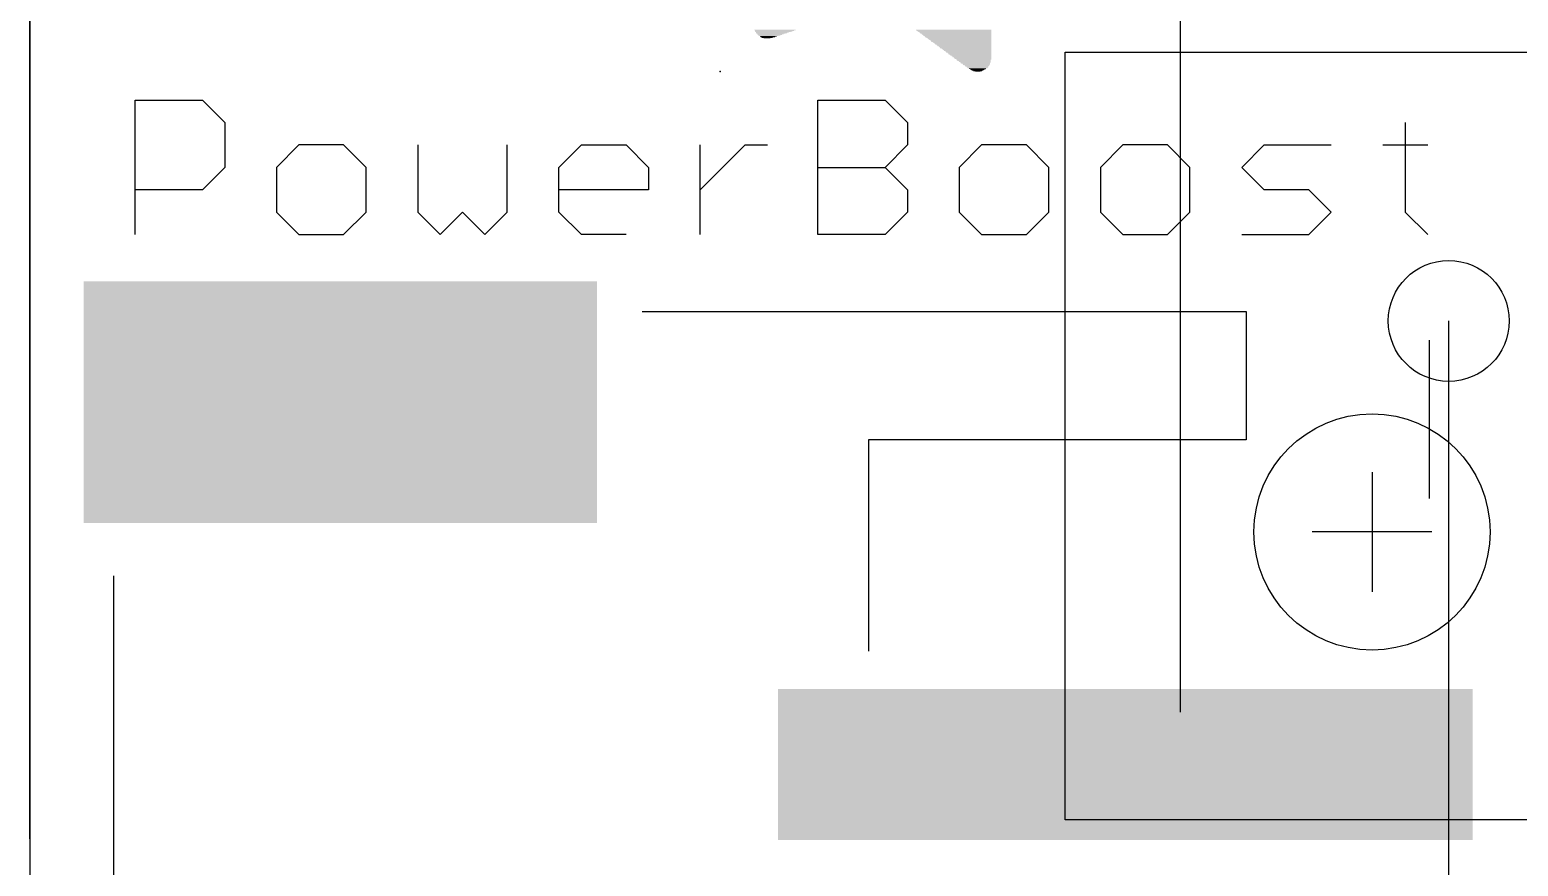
# Model space of a CAD drawing. Extents: x -12.6 to 36, y -7.3 to 38.4.
# Drawn here: x 0 to 9.86, y 11.12 to 16.66 of the extents above; entities that cross this region are included whole.
import ezdxf

# ---------------------------------------------------------------- set-up
doc = ezdxf.new("R2010")
doc.units = 0
for name, color, linetype in [('1', 22, 'CONTINUOUS'), ('16', 175, 'CONTINUOUS'), ('18', 82, 'CONTINUOUS'), ('20', 7, 'CONTINUOUS'), ('21', 2, 'CONTINUOUS'), ('23', 7, 'CONTINUOUS'), ('47', 253, 'CONTINUOUS')]:
    doc.layers.add(name, color=color, linetype=linetype)

# ---------------------------------------------------------------- blocks, each defined once
blk = doc.blocks.new('RECT')
blk.add_solid([(-0.5, -0.5), (0.5, -0.5), (-0.5, 0.5), (0.5, 0.5)])
blk = doc.blocks.new('ROUNDV')
blk.add_circle((0, 0), 0.5)

msp = doc.modelspace()

# ---------------------------------------------------------------- linework, layer by layer
at = {"layer": '1'}
for p, q in [((7.62, 20.32), (7.62, 12.142)), ((6.858, 16.51), (15.113, 16.51)), ((6.858, 11.43), (6.858, 16.51)), ((9.271, 13.556), (9.271, 14.605)), ((13.462, 11.43), (6.858, 11.43))]:
    msp.add_line(p, q, dxfattribs=at)
at = {"layer": '16'}
for p, q in [((0, 22.098), (0, 0)), ((9.398, 7.366), (9.398, 14.732))]:
    msp.add_line(p, q, dxfattribs=at)
at = {"layer": '20'}
msp.add_line((0, 19.05), (0, 2.54), dxfattribs=at)
at = {"layer": '21'}
for p, q in [((0.6985, 15.3035), (0.6985, 16.1933)), ((0.6985, 16.1933), (1.1434, 16.1933)), ((1.1434, 16.1933), (1.2917, 16.045)), ((5.2202, 15.3035), (5.2202, 16.1933)), ((5.2202, 16.1933), (5.665, 16.1933)), ((5.665, 16.1933), (5.8133, 16.045)), ((1.2917, 16.045), (1.2917, 15.7484)), ((5.8133, 16.045), (5.8133, 15.8967)), ((9.1105, 16.045), (9.1105, 15.4518)), ((1.7823, 15.8967), (1.634, 15.7484)), ((2.0789, 15.8967), (1.7823, 15.8967)), ((2.2272, 15.7484), (2.0789, 15.8967)), ((2.5695, 15.8967), (2.5695, 15.4518)), ((3.1627, 15.4518), (3.1627, 15.8967)), ((3.5051, 15.7484), (3.6533, 15.8967)), ((3.6533, 15.8967), (3.9499, 15.8967)), ((3.9499, 15.8967), (4.0982, 15.7484)), ((4.4406, 15.3035), (4.4406, 15.8967)), ((4.4406, 15.6001), (4.7372, 15.8967)), ((4.7372, 15.8967), (4.8855, 15.8967)), ((5.8133, 15.8967), (5.665, 15.7484)), ((6.304, 15.8967), (6.1557, 15.7484)), ((6.6006, 15.8967), (6.304, 15.8967)), ((6.7489, 15.7484), (6.6006, 15.8967)), ((7.2395, 15.8967), (7.0912, 15.7484)), ((7.5361, 15.8967), (7.2395, 15.8967)), ((7.6844, 15.7484), (7.5361, 15.8967)), ((8.0267, 15.7484), (8.175, 15.8967)), ((8.175, 15.8967), (8.6199, 15.8967)), ((8.9622, 15.8967), (9.2588, 15.8967)), ((1.2917, 15.7484), (1.1434, 15.6001)), ((1.634, 15.7484), (1.634, 15.4518)), ((2.2272, 15.4518), (2.2272, 15.7484)), ((3.5051, 15.4518), (3.5051, 15.7484)), ((4.0982, 15.7484), (4.0982, 15.6001)), ((5.2202, 15.7484), (5.665, 15.7484)), ((5.665, 15.7484), (5.8133, 15.6001)), ((6.1557, 15.7484), (6.1557, 15.4518)), ((6.7489, 15.4518), (6.7489, 15.7484)), ((7.0912, 15.7484), (7.0912, 15.4518)), ((7.6844, 15.4518), (7.6844, 15.7484)), ((8.175, 15.6001), (8.0267, 15.7484)), ((1.1434, 15.6001), (0.6985, 15.6001)), ((4.0982, 15.6001), (3.5051, 15.6001)), ((5.8133, 15.6001), (5.8133, 15.4518)), ((8.4716, 15.6001), (8.175, 15.6001)), ((8.6199, 15.4518), (8.4716, 15.6001)), ((1.634, 15.4518), (1.7823, 15.3035)), ((2.0789, 15.3035), (2.2272, 15.4518)), ((2.5695, 15.4518), (2.7178, 15.3035)), ((2.7178, 15.3035), (2.8661, 15.4518)), ((2.8661, 15.4518), (3.0144, 15.3035)), ((3.0144, 15.3035), (3.1627, 15.4518)), ((3.6533, 15.3035), (3.5051, 15.4518)), ((5.8133, 15.4518), (5.665, 15.3035)), ((6.1557, 15.4518), (6.304, 15.3035)), ((6.6006, 15.3035), (6.7489, 15.4518)), ((7.0912, 15.4518), (7.2395, 15.3035)), ((7.5361, 15.3035), (7.6844, 15.4518)), ((8.4716, 15.3035), (8.6199, 15.4518)), ((9.1105, 15.4518), (9.2588, 15.3035)), ((1.7823, 15.3035), (2.0789, 15.3035)), ((3.9499, 15.3035), (3.6533, 15.3035)), ((5.665, 15.3035), (5.2202, 15.3035)), ((6.304, 15.3035), (6.6006, 15.3035)), ((7.2395, 15.3035), (7.5361, 15.3035)), ((8.0267, 15.3035), (8.4716, 15.3035)), ((4.056, 14.795), (8.056, 14.795)), ((8.056, 14.795), (8.056, 13.945)), ((8.056, 13.945), (5.556, 13.945)), ((5.556, 13.945), (5.556, 12.545)), ((8.89, 13.7318), (8.89, 12.9382)), ((9.2868, 13.335), (8.4931, 13.335)), ((0.556, 8.545), (0.556, 13.045))]:
    msp.add_line(p, q, dxfattribs=at)
msp.add_circle((8.89, 13.335), 0.7817, dxfattribs=at)
at = {"layer": '23'}
for p in [(4.572, 16.383), (8.89, 13.335)]:
    msp.add_point(p, dxfattribs=at)
at = {"layer": '47'}
msp.add_line((0, 11.303), (0, 35.986), dxfattribs=at)

# ---------------------------------------------------------------- block references
at = {"layer": '1', "xscale": 3.4, "yscale": 1.6, "rotation": 180}
msp.add_blockref('RECT', (2.056, 14.195), dxfattribs=at)
at = {"layer": '1', "yscale": 4.6, "rotation": 90}
msp.add_blockref('RECT', (7.256, 11.795), dxfattribs=at)
at = {"layer": '18', "xscale": 0.8001, "yscale": 0.8001}
msp.add_blockref('ROUNDV', (9.398, 14.732), dxfattribs=at)
msp.add_blockref('ROUNDV', (9.398, 14.732), dxfattribs=at)
at = {"layer": '21'}
for p, xscale, yscale in [((4.9359, 16.6573), 0.2743, 0.0038), ((4.9321, 16.6535), 0.2591, 0.0038), ((4.9264, 16.6497), 0.2477, 0.0038), ((4.9225, 16.6459), 0.2324, 0.0038), ((4.9187, 16.6421), 0.2172, 0.0038), ((4.913, 16.6383), 0.2058, 0.0038), ((4.9092, 16.6345), 0.1905, 0.0038), ((4.9054, 16.6306), 0.1753, 0.0039), ((4.9016, 16.6268), 0.16, 0.0038), ((4.8978, 16.623), 0.1447, 0.0038), ((4.894, 16.6192), 0.1295, 0.0038), ((4.8921, 16.6154), 0.1105, 0.0038), ((4.8883, 16.6116), 0.0953, 0.0038), ((4.8844, 16.6078), 0.0724, 0.0038), ((4.8826, 16.604), 0.0457, 0.0038), ((6.1189, 16.6573), 0.4991, 0.0038), ((6.1208, 16.6535), 0.4953, 0.0038), ((6.1246, 16.6497), 0.4877, 0.0038), ((6.1265, 16.6459), 0.4839, 0.0038), ((6.1303, 16.6421), 0.4762, 0.0038), ((6.1322, 16.6383), 0.4724, 0.0038), ((6.1341, 16.6345), 0.4686, 0.0038), ((6.1379, 16.6306), 0.461, 0.0039), ((6.1398, 16.6268), 0.4572, 0.0038), ((6.1417, 16.623), 0.4534, 0.0038), ((6.1455, 16.6192), 0.4458, 0.0038), ((6.1475, 16.6154), 0.4419, 0.0038), ((6.1494, 16.6116), 0.4381, 0.0038), ((6.1532, 16.6078), 0.4305, 0.0038), ((6.1551, 16.604), 0.4267, 0.0038), ((6.1589, 16.6002), 0.4191, 0.0038), ((6.1608, 16.5964), 0.4153, 0.0038), ((6.1627, 16.5925), 0.4115, 0.0039), ((6.1665, 16.5887), 0.4038, 0.0038), ((6.1684, 16.5849), 0.4, 0.0038), ((6.1703, 16.5811), 0.3962, 0.0038), ((6.1741, 16.5773), 0.3886, 0.0038), ((6.176, 16.5735), 0.3848, 0.0038), ((6.1798, 16.5697), 0.3772, 0.0038), ((6.1817, 16.5659), 0.3734, 0.0038), ((6.1836, 16.5621), 0.3696, 0.0038), ((6.1875, 16.5583), 0.3619, 0.0038), ((6.1894, 16.5544), 0.3581, 0.0039), ((6.1913, 16.5506), 0.3543, 0.0038), ((6.1951, 16.5468), 0.3467, 0.0038), ((6.197, 16.543), 0.3429, 0.0038), ((6.1989, 16.5392), 0.3391, 0.0038), ((6.2027, 16.5354), 0.3315, 0.0038), ((6.2046, 16.5316), 0.3276, 0.0038), ((6.2084, 16.5278), 0.32, 0.0038), ((6.2103, 16.524), 0.3162, 0.0038), ((6.2122, 16.5202), 0.3124, 0.0038), ((6.216, 16.5163), 0.3048, 0.0039), ((6.2179, 16.5125), 0.301, 0.0038), ((6.2198, 16.5087), 0.2972, 0.0038), ((6.2237, 16.5049), 0.2895, 0.0038), ((6.2256, 16.5011), 0.2857, 0.0038), ((6.2275, 16.4973), 0.2819, 0.0038), ((6.2313, 16.4935), 0.2743, 0.0038), ((6.2332, 16.4897), 0.2705, 0.0038), ((6.237, 16.4859), 0.2629, 0.0038), ((6.2389, 16.4821), 0.2591, 0.0038), ((6.2408, 16.4782), 0.2553, 0.0039), ((6.2446, 16.4744), 0.2476, 0.0038), ((6.2465, 16.4706), 0.2438, 0.0038), ((6.2484, 16.4668), 0.24, 0.0038), ((6.2522, 16.463), 0.2324, 0.0038), ((6.2522, 16.4592), 0.2248, 0.0038), ((6.2541, 16.4554), 0.221, 0.0038), ((6.2579, 16.4516), 0.2134, 0.0038), ((6.2599, 16.4478), 0.2095, 0.0038), ((6.2637, 16.444), 0.2019, 0.0038), ((6.2637, 16.4401), 0.1943, 0.0039), ((6.2656, 16.4363), 0.1905, 0.0038), ((6.2694, 16.4325), 0.1829, 0.0038), ((6.2694, 16.4287), 0.1753, 0.0038), ((6.2713, 16.4249), 0.1715, 0.0038), ((6.2732, 16.4211), 0.16, 0.0038), ((6.2732, 16.4173), 0.1524, 0.0038), ((6.277, 16.4135), 0.1448, 0.0038), ((6.277, 16.4097), 0.1372, 0.0038), ((6.277, 16.4059), 0.1295, 0.0038), ((6.277, 16.402), 0.1143, 0.0039), ((6.2789, 16.3982), 0.1029, 0.0038), ((6.277, 16.3944), 0.0914, 0.0038), ((6.277, 16.3906), 0.0762, 0.0038), ((6.2789, 16.3868), 0.0572, 0.0038), ((6.2789, 16.383), 0.0343, 0.0038)]:
    msp.add_blockref('RECT', p, dxfattribs=dict(at, xscale=xscale, yscale=yscale))

doc.saveas('drawing.dxf')
